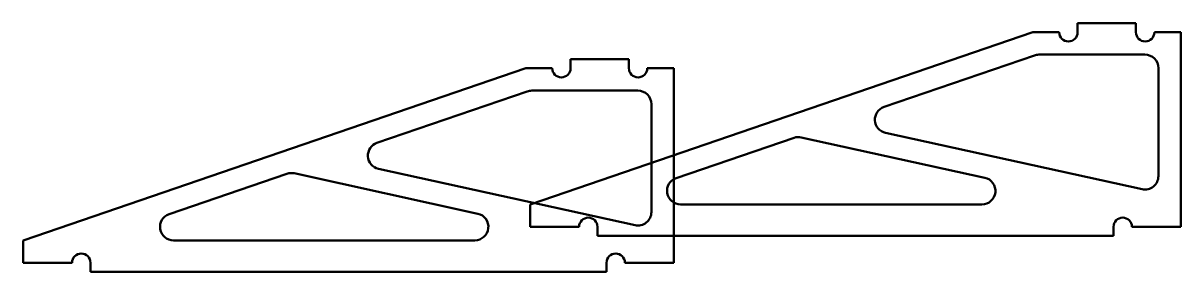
# Model space of a CAD drawing. Extents: x 0 to 649, y 0 to 727.
# Drawn here: x 391 to 649, y 672 to 727.3 of the extents above.
import ezdxf

# ---------------------------------------------------------------- set-up
doc = ezdxf.new("R2010")
doc.units = 0
doc.header["$LTSCALE"] = 0.25
doc.header["$MEASUREMENT"] = 0
doc.layers.add('Visible (ISO)', color=7, linetype='CONTINUOUS', lineweight=50)

msp = doc.modelspace()

# ---------------------------------------------------------------- linework, layer by layer
at = {"layer": 'Visible (ISO)'}
for p, q in [((616, 725.3), (504, 687)), ((621.9, 725.3), (616, 725.3)), ((626, 727.3), (626, 725.3)), ((639, 727.3), (626, 727.3)), ((639, 725.3), (639, 727.3)), ((649, 725.3), (643.1, 725.3)), ((649, 682), (649, 725.3)), ((582.85, 708.68), (616.36, 720.14)), ((617.33, 720.3), (641, 720.3)), ((503, 717.3), (391, 679)), ((508.9, 717.3), (503, 717.3)), ((513, 719.3), (513, 717.3)), ((526, 719.3), (513, 719.3)), ((526, 717.3), (526, 719.3)), ((536, 717.3), (530.1, 717.3)), ((536, 674), (536, 717.3)), ((644, 717.3), (644, 693.29)), ((469.85, 700.68), (503.36, 712.14)), ((504.33, 712.3), (528, 712.3)), ((531, 709.3), (531, 685.29)), ((536.53, 692.84), (562.79, 701.82)), ((564.4, 701.91), (605.32, 692.93)), ((640.36, 690.36), (583.18, 702.91)), ((527.36, 682.36), (470.18, 694.91)), ((423.53, 684.84), (449.79, 693.82)), ((451.4, 693.91), (492.32, 684.93)), ((504, 687), (504, 682)), ((604.68, 687), (537.5, 687)), ((504, 682), (514.9, 682)), ((519, 682), (519, 680)), ((634, 680), (634, 682)), ((638.1, 682), (649, 682)), ((391, 679), (391, 674)), ((491.68, 679), (424.5, 679)), ((519, 680), (634, 680)), ((391, 674), (401.9, 674)), ((406, 674), (406, 672)), ((521, 672), (521, 674)), ((525.1, 674), (536, 674)), ((406, 672), (521, 672))]:
    msp.add_line(p, q, dxfattribs=at)
for centre, radius, start, end in [((623.95, 725.3), 2.05, 180, 0), ((641.05, 725.3), 2.05, 180, 0), ((617.33, 717.3), 3, 90, 108.8789), ((641, 717.3), 3, 0, 90), ((510.95, 717.3), 2.05, 180, 0), ((528.05, 717.3), 2.05, 180, 0), ((504.33, 709.3), 3, 90, 108.8789), ((528, 709.3), 3, 0, 90), ((583.82, 705.84), 3, 108.8789, 257.6205), ((563.76, 698.98), 3, 77.6205, 108.8789), ((470.82, 697.84), 3, 108.8789, 257.6205), ((450.76, 690.98), 3, 77.6205, 108.8789), ((537.5, 690), 3, 108.8789, 270), ((604.68, 690), 3, 270, 77.6205), ((641, 693.29), 3, 257.6205, 0), ((424.5, 682), 3, 108.8789, 270), ((491.68, 682), 3, 270, 77.6205), ((516.95, 682), 2.05, 0, 180), ((528, 685.29), 3, 257.6205, 0), ((636.05, 682), 2.05, 0, 180), ((403.95, 674), 2.05, 0, 180), ((523.05, 674), 2.05, 0, 180)]:
    msp.add_arc(centre, radius, start, end, dxfattribs=at)

doc.saveas('drawing.dxf')
